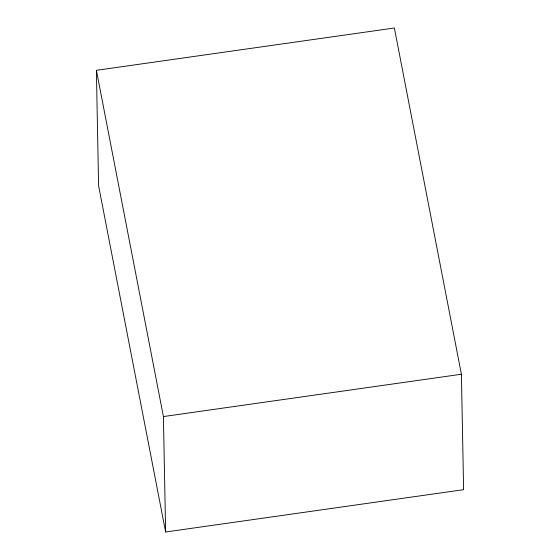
<?xml version="1.0" encoding="UTF-8"?>
<svg xmlns="http://www.w3.org/2000/svg" width="560" height="560" viewBox="0 0 560 560"><rect width="100%" height="100%" fill="white"/><g stroke="black" fill="none" stroke-linecap="round" stroke-linejoin="round"><path stroke-width="0.84" d="M96.383 70.322L394.373 28L461.405 374.241L463.617 489.678L165.627 532L98.595 185.759L96.383 70.322L163.415 416.563L165.627 532M163.415 416.563L461.405 374.241"/></g></svg>
